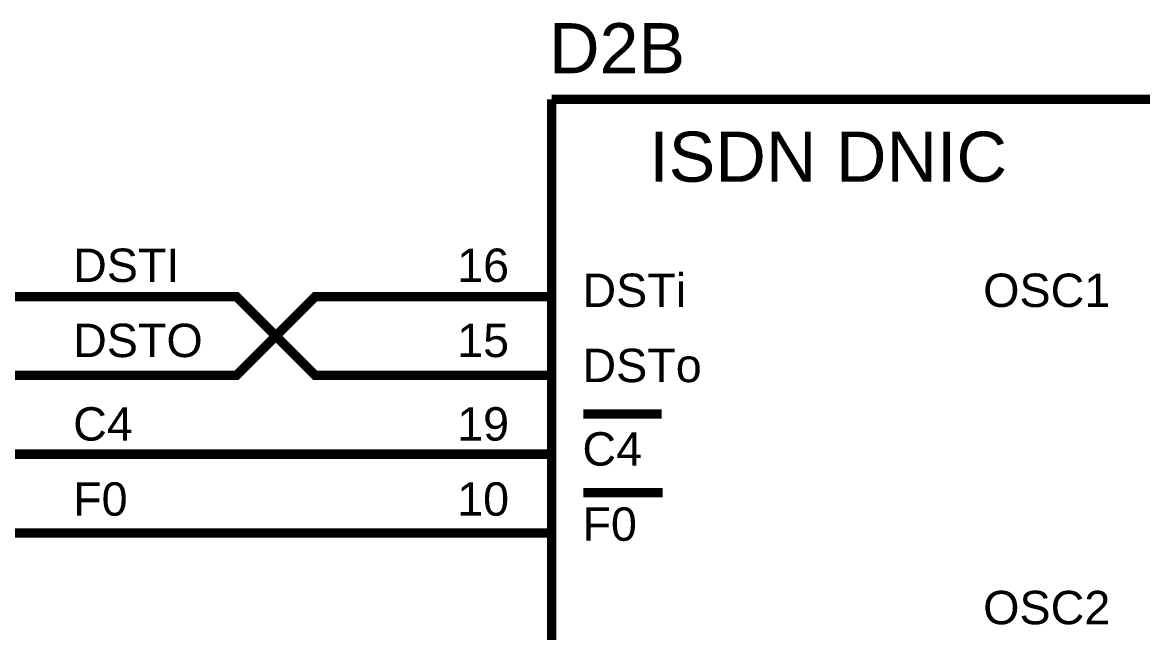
# Model space of a CAD drawing. Header units: millimetres. Extents: x -2024 to 917, y -725 to 13.
# Drawn here: x -1655.84 to -1620.31, y -302.34 to -282.97 of the extents above; entities that cross this region are included whole.
import ezdxf

# ---------------------------------------------------------------- set-up
doc = ezdxf.new("R2010")
doc.units = ezdxf.units.MM
doc.styles.get("Standard").update_dxf_attribs({"font": 'arial.ttf'})

msp = doc.modelspace()

# ---------------------------------------------------------------- linework, layer by layer
at = {"color": 7, "const_width": 0.3}
for points in [[(-1639.053, -285.415), (-1639.053, -316.678)], [(-1639.053, -285.415), (-1619.059, -285.415)], [(-1656.547, -291.674), (-1654.048, -291.674)], [(-1654.048, -291.674), (-1649.05, -291.674), (-1646.55, -294.175), (-1641.552, -294.175)], [(-1654.048, -294.175), (-1649.05, -294.175), (-1646.55, -291.674), (-1641.552, -291.674)], [(-1639.053, -291.674), (-1641.552, -291.674)], [(-1656.547, -294.175), (-1654.048, -294.175)], [(-1639.053, -294.175), (-1641.552, -294.175)], [(-1636.703, -295.4), (-1638.043, -295.4)], [(-1635.561, -295.4), (-1636.703, -295.4)], [(-1656.547, -296.675), (-1654.048, -296.675)], [(-1641.552, -296.675), (-1654.048, -296.675)], [(-1639.053, -296.675), (-1641.552, -296.675)], [(-1636.703, -297.9), (-1638.043, -297.9)], [(-1635.527, -297.9), (-1636.703, -297.9)], [(-1656.547, -299.175), (-1654.048, -299.175)], [(-1641.552, -299.175), (-1654.048, -299.175)], [(-1639.053, -299.175), (-1641.552, -299.175)]]:
    msp.add_lwpolyline(points, dxfattribs=at)

# ---------------------------------------------------------------- texts
at = {"color": 7}
for s, height, p in [('D2B', 1.5897, (-1639.136, -284.587)), ('ISDN DNIC', 1.5897, (-1635.958, -288.031)), ('DSTI', 1.0598, (-1654.23, -291.211)), ('16', 1.0598, (-1642.049, -291.211)), ('DSTi', 1.0598, (-1638.076, -292.005)), ('OSC1', 1.0598, (-1625.365, -292.005)), ('DSTO', 1.0598, (-1654.23, -293.595)), ('15', 1.0598, (-1642.049, -293.595)), ('DSTo', 1.0598, (-1638.076, -294.39)), ('C4', 1.0598, (-1654.23, -296.245)), ('19', 1.0598, (-1642.049, -296.245)), ('C4', 1.0598, (-1638.076, -297.039)), ('F0', 1.0598, (-1654.23, -298.629)), ('10', 1.0598, (-1642.049, -298.629)), ('F0', 1.0598, (-1638.076, -299.424)), ('OSC2', 1.0598, (-1625.365, -302.073))]:
    msp.add_text(s, height=height, dxfattribs=at).set_placement(p)

doc.saveas('drawing.dxf')
